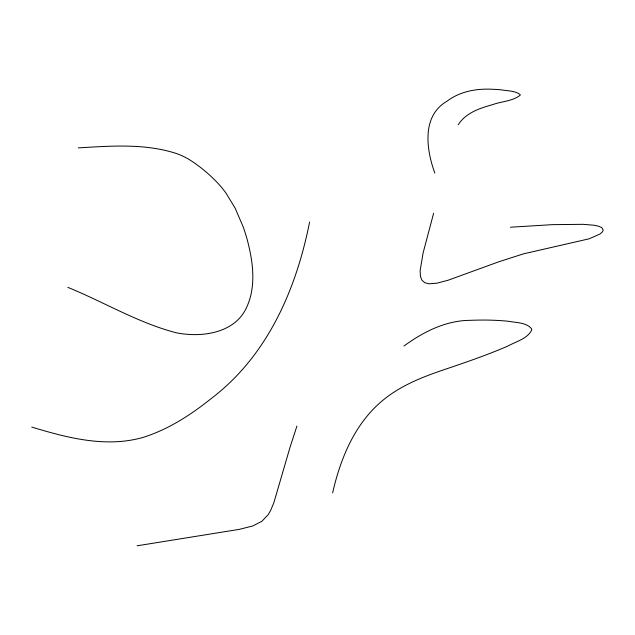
<?xml version="1.0" encoding="UTF-8"?>
<svg xmlns="http://www.w3.org/2000/svg" width="635" height="635" viewBox="0 0 635 635"><rect width="100%" height="100%" fill="white"/><g stroke="black" fill="none" stroke-linecap="round" stroke-linejoin="round"><path stroke-width="0.95" d="M309.586 222.067C296.204 289.536 267.406 355.886 211.304 398.486C190.659 415.012 167.902 429.768 142.438 437.586C105.68 447.881 67.183 437.817 31.75 427.077M332.629 492.847C340.55 458.033 355.171 422.648 383.651 399.669C403.233 383.73 427.339 375.206 450.993 367.355C470.059 360.823 489.117 354.203 507.603 346.17C515.811 341.606 527.169 338.979 531.725 330.081L531.503 328.612C525.907 322.247 516.049 322.747 508.317 321.262C495.673 320 482.933 319.802 470.241 320.334C445.762 320.437 423.267 331.914 403.931 346.043M433.602 213.304L423.093 252.976L420.132 270.661L420.457 276.598L422.077 280.384L424.886 282.765L429.046 283.813L437.007 283.162L448.112 280.241L498.959 261.723L523.518 253.841L589.097 238.823L600.004 234.013L602.313 232.045L603.25 230.156L601.789 227.624L598.718 226.251L593.82 225.203L583.001 224.322L552.307 224.655L510.469 227.219M296.926 426.069L289.973 447.484L273.812 502.841L270.621 510.476L268.168 514.691L261.882 521.295L252.809 525.939L239.395 529.352L137.081 545.806M458.232 124.754C465.653 112.951 479.655 108.236 492.411 104.711C501.459 101.346 512.643 101.282 520.248 95.155L520.176 94.591C515.088 90.646 507.802 91.011 501.674 89.892A110.188 84.288 1.5 0 0 492.53 89.273C476.567 88.384 459.788 91.392 446.849 101.322C421.426 115.999 426.315 149.796 434.832 173.085M78.256 147.884C110.728 145.986 144.486 143.272 175.966 153.36A86.781 66.556 -18.2 0 1 189.238 159.536C200.493 166.688 210.836 175.363 219.758 185.285A164.894 128.437 -22.2 0 1 226.012 193.135L235.164 208.209L243.038 226.512A302.99 231.084 -28.9 0 1 246.936 238.633C253.23 261.898 256.969 288.56 244.959 310.666C233.823 330.597 208.677 336.042 187.547 334.327A86.773 69.683 -15.6 0 1 176.649 332.875C138.454 323.056 104.172 302.141 67.842 287.361"/></g></svg>
